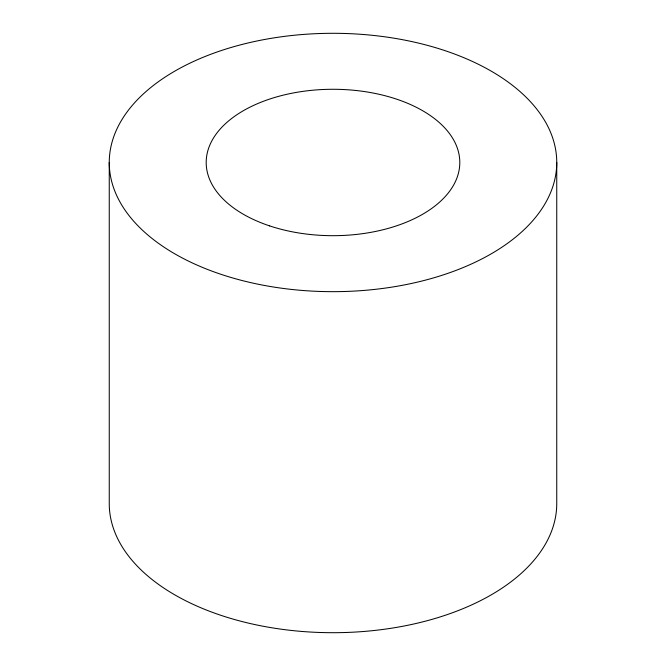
<?xml version="1.0" encoding="UTF-8"?>
<svg xmlns="http://www.w3.org/2000/svg" width="666" height="666" viewBox="0 0 666 666"><rect width="100%" height="100%" fill="white"/><g stroke="black" fill="none" stroke-linecap="round" stroke-linejoin="round"><path stroke-width="1" d="M556.751 162.487A223.751 129.187 0 0 1 221.12 274.359A223.751 129.187 0 0 1 221.12 50.608A223.751 129.187 0 0 1 556.751 162.487L556.751 503.513A223.751 129.187 0 0 1 333 632.7A223.751 129.187 0 0 1 109.249 503.513L109.249 162.487M269.605 225.882A126.798 73.202 0 0 0 459.798 162.487A126.798 73.202 0 0 0 269.605 99.084A126.798 73.202 0 0 0 269.605 225.882"/></g></svg>
